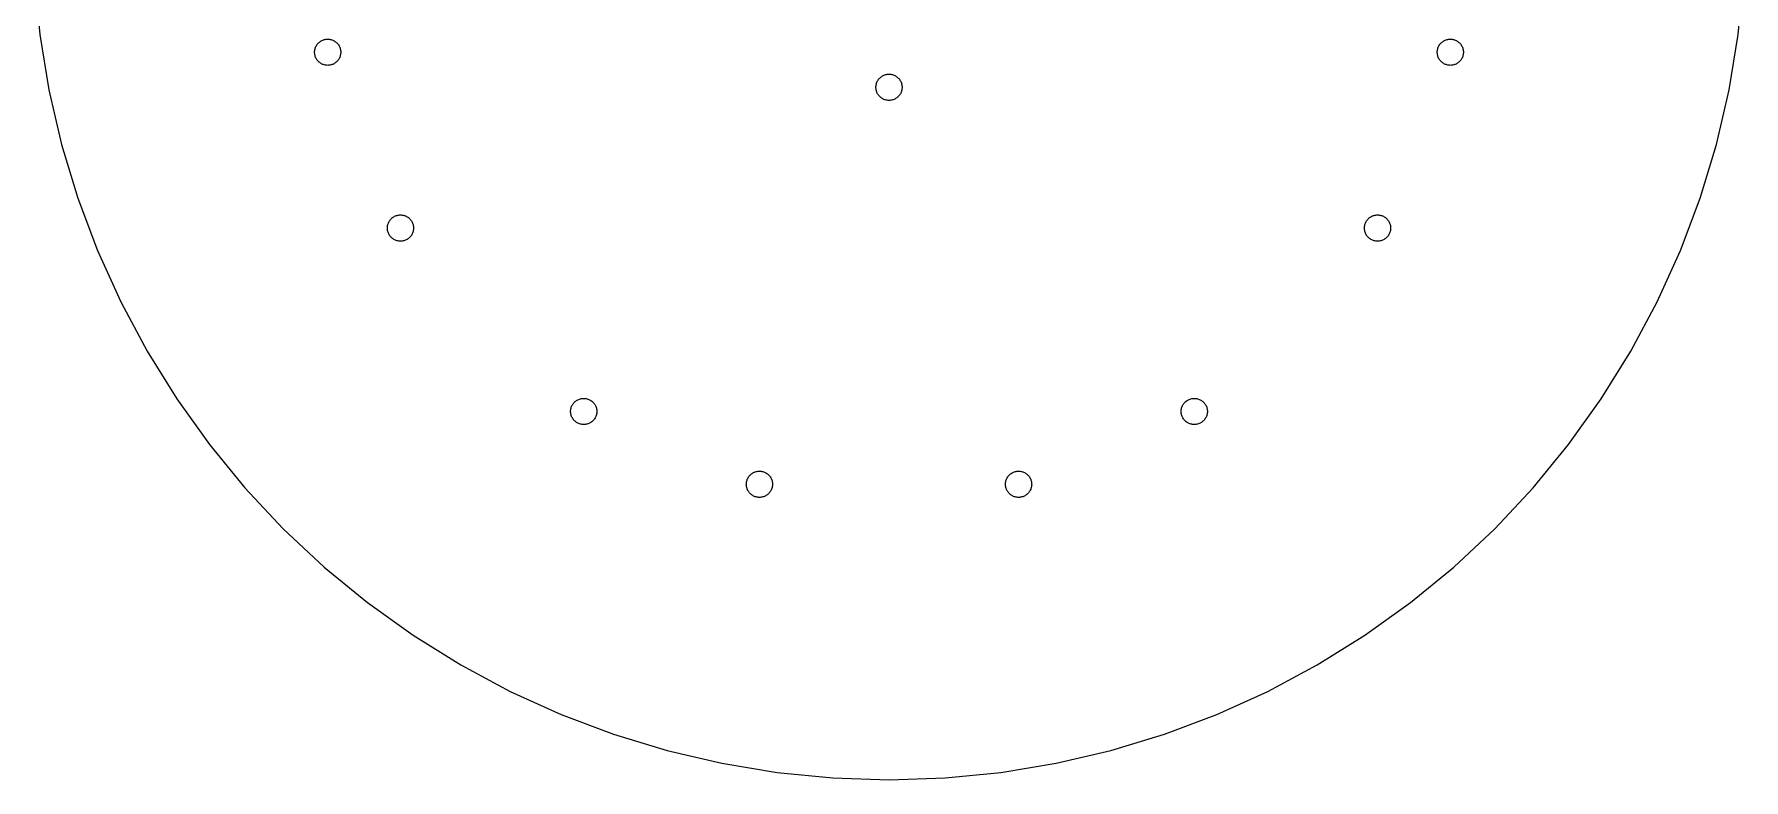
# Model space of a CAD drawing. Header units: metres. Extents: x -114 to 114, y -114 to 114.
# Drawn here: x -114.3 to 114.3, y -114.5 to -14.9 of the extents above; entities that cross this region are included whole.
import ezdxf

# ---------------------------------------------------------------- set-up
doc = ezdxf.new("R2010")
doc.units = ezdxf.units.M

msp = doc.modelspace()

# ---------------------------------------------------------------- linework, layer by layer
for p, q in [((-114.255, -7.48865), (-113.52, -14.9452)), ((113.52, -14.9452), (114.255, -7.48865)), ((-113.52, -14.9452), (-112.3, -22.3378)), ((-76.1803, -16.0055), (-76.0918, -15.9329)), ((-76.0918, -15.9329), (-75.9987, -15.8661)), ((-75.9987, -15.8661), (-75.9015, -15.8057)), ((-75.9015, -15.8057), (-75.8005, -15.7517)), ((-75.8005, -15.7517), (-75.6962, -15.7044)), ((-75.6962, -15.7044), (-75.589, -15.6641)), ((-75.589, -15.6641), (-75.4794, -15.6309)), ((-75.4794, -15.6309), (-75.3679, -15.6048)), ((-75.3679, -15.6048), (-75.2549, -15.5862)), ((-75.2549, -15.5862), (-75.1409, -15.575)), ((-75.1409, -15.575), (-75.0265, -15.5712)), ((-75.0265, -15.5712), (-74.912, -15.575)), ((-74.912, -15.575), (-74.7981, -15.5862)), ((-74.7981, -15.5862), (-74.6851, -15.6048)), ((-74.6851, -15.6048), (-74.5735, -15.6309)), ((-74.5735, -15.6309), (-74.464, -15.6641)), ((-74.464, -15.6641), (-74.3568, -15.7044)), ((-74.3568, -15.7044), (-74.2525, -15.7517)), ((-74.2525, -15.7517), (-74.1515, -15.8057)), ((-74.1515, -15.8057), (-74.0542, -15.8661)), ((-74.0542, -15.8661), (-73.9612, -15.9329)), ((-73.9612, -15.9329), (-73.8726, -16.0055)), ((73.8726, -16.0055), (73.9612, -15.9329)), ((73.9612, -15.9329), (74.0542, -15.8661)), ((74.0542, -15.8661), (74.1515, -15.8057)), ((74.1515, -15.8057), (74.2525, -15.7517)), ((74.2525, -15.7517), (74.3568, -15.7044)), ((74.3568, -15.7044), (74.464, -15.6641)), ((74.464, -15.6641), (74.5735, -15.6309)), ((74.5735, -15.6309), (74.6851, -15.6048)), ((74.6851, -15.6048), (74.7981, -15.5862)), ((74.7981, -15.5862), (74.912, -15.575)), ((74.912, -15.575), (75.0265, -15.5712)), ((75.0265, -15.5712), (75.1409, -15.575)), ((75.1409, -15.575), (75.2549, -15.5862)), ((75.2549, -15.5862), (75.3679, -15.6048)), ((75.3679, -15.6048), (75.4794, -15.6309)), ((75.4794, -15.6309), (75.589, -15.6641)), ((75.589, -15.6641), (75.6962, -15.7044)), ((75.6962, -15.7044), (75.8005, -15.7517)), ((75.8005, -15.7517), (75.9015, -15.8057)), ((75.9015, -15.8057), (75.9987, -15.8661)), ((75.9987, -15.8661), (76.0918, -15.9329)), ((76.0918, -15.9329), (76.1803, -16.0055)), ((112.3, -22.3378), (113.52, -14.9452)), ((-76.7765, -17.3212), (-76.7727, -17.2068)), ((-76.7727, -17.4357), (-76.7765, -17.3212)), ((-76.7727, -17.2068), (-76.7615, -17.0928)), ((-76.7615, -17.5496), (-76.7727, -17.4357)), ((-76.7615, -17.0928), (-76.7429, -16.9798)), ((-76.7429, -17.6626), (-76.7615, -17.5496)), ((-76.7429, -16.9798), (-76.7169, -16.8683)), ((-76.7169, -17.7742), (-76.7429, -17.6626)), ((-76.7169, -16.8683), (-76.6836, -16.7587)), ((-76.6836, -17.8837), (-76.7169, -17.7742)), ((-76.6836, -16.7587), (-76.6433, -16.6515)), ((-76.6433, -17.9909), (-76.6836, -17.8837)), ((-76.6433, -16.6515), (-76.596, -16.5472)), ((-76.596, -18.0952), (-76.6433, -17.9909)), ((-76.596, -16.5472), (-76.542, -16.4462)), ((-76.542, -18.1962), (-76.596, -18.0952)), ((-76.542, -16.4462), (-76.4816, -16.349)), ((-76.4816, -18.2935), (-76.542, -18.1962)), ((-76.4816, -16.349), (-76.4149, -16.2559)), ((-76.4149, -16.2559), (-76.3422, -16.1674)), ((-76.3422, -16.1674), (-76.2639, -16.0838)), ((-76.2639, -16.0838), (-76.1803, -16.0055)), ((-73.8726, -16.0055), (-73.789, -16.0838)), ((-73.789, -16.0838), (-73.7108, -16.1674)), ((-73.7108, -16.1674), (-73.6381, -16.2559)), ((-73.6381, -16.2559), (-73.5714, -16.349)), ((-73.5714, -16.349), (-73.5109, -16.4462)), ((-73.5109, -18.1962), (-73.5714, -18.2935)), ((-73.5109, -16.4462), (-73.457, -16.5472)), ((-73.457, -18.0952), (-73.5109, -18.1962)), ((-73.457, -16.5472), (-73.4097, -16.6515)), ((-73.4097, -17.9909), (-73.457, -18.0952)), ((-73.4097, -16.6515), (-73.3694, -16.7587)), ((-73.3694, -17.8837), (-73.4097, -17.9909)), ((-73.3694, -16.7587), (-73.3361, -16.8683)), ((-73.3361, -17.7742), (-73.3694, -17.8837)), ((-73.3361, -16.8683), (-73.3101, -16.9798)), ((-73.3101, -17.6626), (-73.3361, -17.7742)), ((-73.3101, -16.9798), (-73.2915, -17.0928)), ((-73.2915, -17.5496), (-73.3101, -17.6626)), ((-73.2915, -17.0928), (-73.2802, -17.2068)), ((-73.2802, -17.4357), (-73.2915, -17.5496)), ((-73.2802, -17.2068), (-73.2765, -17.3212)), ((-73.2765, -17.3212), (-73.2802, -17.4357)), ((73.2765, -17.3212), (73.2802, -17.2068)), ((73.2802, -17.4357), (73.2765, -17.3212)), ((73.2802, -17.2068), (73.2915, -17.0928)), ((73.2915, -17.5496), (73.2802, -17.4357)), ((73.2915, -17.0928), (73.3101, -16.9798)), ((73.3101, -17.6626), (73.2915, -17.5496)), ((73.3101, -16.9798), (73.3361, -16.8683)), ((73.3361, -17.7742), (73.3101, -17.6626)), ((73.3361, -16.8683), (73.3694, -16.7587)), ((73.3694, -17.8837), (73.3361, -17.7742)), ((73.3694, -16.7587), (73.4097, -16.6515)), ((73.4097, -17.9909), (73.3694, -17.8837)), ((73.4097, -16.6515), (73.457, -16.5472)), ((73.457, -18.0952), (73.4097, -17.9909)), ((73.457, -16.5472), (73.5109, -16.4462)), ((73.5109, -18.1962), (73.457, -18.0952)), ((73.5109, -16.4462), (73.5714, -16.349)), ((73.5714, -18.2935), (73.5109, -18.1962)), ((73.5714, -16.349), (73.6381, -16.2559)), ((73.6381, -16.2559), (73.7108, -16.1674)), ((73.7108, -16.1674), (73.789, -16.0838)), ((73.789, -16.0838), (73.8726, -16.0055)), ((76.1803, -16.0055), (76.2639, -16.0838)), ((76.2639, -16.0838), (76.3422, -16.1674)), ((76.3422, -16.1674), (76.4149, -16.2559)), ((76.4149, -16.2559), (76.4816, -16.349)), ((76.4816, -16.349), (76.542, -16.4462)), ((76.542, -18.1962), (76.4816, -18.2935)), ((76.542, -16.4462), (76.596, -16.5472)), ((76.596, -18.0952), (76.542, -18.1962)), ((76.596, -16.5472), (76.6433, -16.6515)), ((76.6433, -17.9909), (76.596, -18.0952)), ((76.6433, -16.6515), (76.6836, -16.7587)), ((76.6836, -17.8837), (76.6433, -17.9909)), ((76.6836, -16.7587), (76.7169, -16.8683)), ((76.7169, -17.7742), (76.6836, -17.8837)), ((76.7169, -16.8683), (76.7429, -16.9798)), ((76.7429, -17.6626), (76.7169, -17.7742)), ((76.7429, -16.9798), (76.7615, -17.0928)), ((76.7615, -17.5496), (76.7429, -17.6626)), ((76.7615, -17.0928), (76.7727, -17.2068)), ((76.7727, -17.4357), (76.7615, -17.5496)), ((76.7727, -17.2068), (76.7765, -17.3212)), ((76.7765, -17.3212), (76.7727, -17.4357)), ((-76.4149, -18.3866), (-76.4816, -18.2935)), ((-76.3422, -18.4751), (-76.4149, -18.3866)), ((-76.2639, -18.5587), (-76.3422, -18.4751)), ((-76.1803, -18.6369), (-76.2639, -18.5587)), ((-76.0918, -18.7096), (-76.1803, -18.6369)), ((-75.9987, -18.7763), (-76.0918, -18.7096)), ((-75.9015, -18.8368), (-75.9987, -18.7763)), ((-75.8005, -18.8907), (-75.9015, -18.8368)), ((-75.6962, -18.938), (-75.8005, -18.8907)), ((-75.589, -18.9783), (-75.6962, -18.938)), ((-75.4794, -19.0116), (-75.589, -18.9783)), ((-75.3679, -19.0376), (-75.4794, -19.0116)), ((-75.2549, -19.0563), (-75.3679, -19.0376)), ((-75.1409, -19.0675), (-75.2549, -19.0563)), ((-75.0265, -19.0712), (-75.1409, -19.0675)), ((-74.912, -19.0675), (-75.0265, -19.0712)), ((-74.7981, -19.0563), (-74.912, -19.0675)), ((-74.6851, -19.0376), (-74.7981, -19.0563)), ((-74.5735, -19.0116), (-74.6851, -19.0376)), ((-74.464, -18.9783), (-74.5735, -19.0116)), ((-74.3568, -18.938), (-74.464, -18.9783)), ((-74.2525, -18.8907), (-74.3568, -18.938)), ((-74.1515, -18.8368), (-74.2525, -18.8907)), ((-74.0542, -18.7763), (-74.1515, -18.8368)), ((-73.9612, -18.7096), (-74.0542, -18.7763)), ((-73.8726, -18.6369), (-73.9612, -18.7096)), ((-73.789, -18.5587), (-73.8726, -18.6369)), ((-73.7108, -18.4751), (-73.789, -18.5587)), ((-73.6381, -18.3866), (-73.7108, -18.4751)), ((-73.5714, -18.2935), (-73.6381, -18.3866)), ((-1.06532, -20.6116), (-0.972244, -20.5449)), ((-0.972244, -20.5449), (-0.875, -20.4845)), ((-0.875, -20.4845), (-0.774002, -20.4305)), ((-0.774002, -20.4305), (-0.669693, -20.3832)), ((-0.669693, -20.3832), (-0.562515, -20.3429)), ((-0.562515, -20.3429), (-0.452927, -20.3096)), ((-0.452927, -20.3096), (-0.3414, -20.2836)), ((-0.3414, -20.2836), (-0.228409, -20.265)), ((-0.228409, -20.265), (-0.114441, -20.2537)), ((-0.114441, -20.2537), (0, -20.25)), ((0, -20.25), (0.114441, -20.2537)), ((0.114441, -20.2537), (0.228409, -20.265)), ((0.228409, -20.265), (0.3414, -20.2836)), ((0.3414, -20.2836), (0.452927, -20.3096)), ((0.452927, -20.3096), (0.562515, -20.3429)), ((0.562515, -20.3429), (0.669693, -20.3832)), ((0.669693, -20.3832), (0.774002, -20.4305)), ((0.774002, -20.4305), (0.875, -20.4845)), ((0.875, -20.4845), (0.972244, -20.5449)), ((0.972244, -20.5449), (1.06532, -20.6116)), ((73.6381, -18.3866), (73.5714, -18.2935)), ((73.7108, -18.4751), (73.6381, -18.3866)), ((73.789, -18.5587), (73.7108, -18.4751)), ((73.8726, -18.6369), (73.789, -18.5587)), ((73.9612, -18.7096), (73.8726, -18.6369)), ((74.0542, -18.7763), (73.9612, -18.7096)), ((74.1515, -18.8368), (74.0542, -18.7763)), ((74.2525, -18.8907), (74.1515, -18.8368)), ((74.3568, -18.938), (74.2525, -18.8907)), ((74.464, -18.9783), (74.3568, -18.938)), ((74.5735, -19.0116), (74.464, -18.9783)), ((74.6851, -19.0376), (74.5735, -19.0116)), ((74.7981, -19.0563), (74.6851, -19.0376)), ((74.912, -19.0675), (74.7981, -19.0563)), ((75.0265, -19.0712), (74.912, -19.0675)), ((75.1409, -19.0675), (75.0265, -19.0712)), ((75.2549, -19.0563), (75.1409, -19.0675)), ((75.3679, -19.0376), (75.2549, -19.0563)), ((75.4794, -19.0116), (75.3679, -19.0376)), ((75.589, -18.9783), (75.4794, -19.0116)), ((75.6962, -18.938), (75.589, -18.9783)), ((75.8005, -18.8907), (75.6962, -18.938)), ((75.9015, -18.8368), (75.8005, -18.8907)), ((75.9987, -18.7763), (75.9015, -18.8368)), ((76.0918, -18.7096), (75.9987, -18.7763)), ((76.1803, -18.6369), (76.0918, -18.7096)), ((76.2639, -18.5587), (76.1803, -18.6369)), ((76.3422, -18.4751), (76.2639, -18.5587)), ((76.4149, -18.3866), (76.3422, -18.4751)), ((76.4816, -18.2935), (76.4149, -18.3866)), ((-112.3, -22.3378), (-110.598, -29.6348)), ((-1.75, -22), (-1.74625, -21.8855)), ((-1.74625, -22.1144), (-1.75, -22)), ((-1.74625, -21.8855), (-1.73502, -21.7716)), ((-1.73502, -22.2284), (-1.74625, -22.1144)), ((-1.73502, -21.7716), (-1.71637, -21.6586)), ((-1.71637, -22.3414), (-1.73502, -22.2284)), ((-1.71637, -21.6586), (-1.69037, -21.5471)), ((-1.69037, -22.4529), (-1.71637, -22.3414)), ((-1.69037, -21.5471), (-1.65712, -21.4375)), ((-1.65712, -22.5625), (-1.69037, -22.4529)), ((-1.65712, -21.4375), (-1.61678, -21.3303)), ((-1.61678, -22.6697), (-1.65712, -22.5625)), ((-1.61678, -21.3303), (-1.56952, -21.226)), ((-1.56952, -22.774), (-1.61678, -22.6697)), ((-1.56952, -21.226), (-1.51553, -21.125)), ((-1.51553, -22.875), (-1.56952, -22.774)), ((-1.51553, -21.125), (-1.45506, -21.0277)), ((-1.45506, -21.0277), (-1.38837, -20.9347)), ((-1.38837, -20.9347), (-1.31572, -20.8461)), ((-1.31572, -20.8461), (-1.23743, -20.7626)), ((-1.23743, -20.7626), (-1.15385, -20.6843)), ((-1.15385, -20.6843), (-1.06532, -20.6116)), ((1.06532, -20.6116), (1.15385, -20.6843)), ((1.15385, -20.6843), (1.23743, -20.7626)), ((1.23743, -20.7626), (1.31572, -20.8461)), ((1.31572, -20.8461), (1.38837, -20.9347)), ((1.38837, -20.9347), (1.45506, -21.0277)), ((1.45506, -21.0277), (1.51553, -21.125)), ((1.51553, -21.125), (1.56952, -21.226)), ((1.56952, -22.774), (1.51553, -22.875)), ((1.56952, -21.226), (1.61678, -21.3303)), ((1.61678, -22.6697), (1.56952, -22.774)), ((1.61678, -21.3303), (1.65712, -21.4375)), ((1.65712, -22.5625), (1.61678, -22.6697)), ((1.65712, -21.4375), (1.69037, -21.5471)), ((1.69037, -22.4529), (1.65712, -22.5625)), ((1.69037, -21.5471), (1.71637, -21.6586)), ((1.71637, -22.3414), (1.69037, -22.4529)), ((1.71637, -21.6586), (1.73502, -21.7716)), ((1.73502, -22.2284), (1.71637, -22.3414)), ((1.73502, -21.7716), (1.74625, -21.8855)), ((1.74625, -22.1144), (1.73502, -22.2284)), ((1.74625, -21.8855), (1.75, -22)), ((1.75, -22), (1.74625, -22.1144)), ((110.598, -29.6348), (112.3, -22.3378)), ((-1.45506, -22.9722), (-1.51553, -22.875)), ((-1.38837, -23.0653), (-1.45506, -22.9722)), ((-1.31572, -23.1539), (-1.38837, -23.0653)), ((-1.23743, -23.2374), (-1.31572, -23.1539)), ((-1.15385, -23.3157), (-1.23743, -23.2374)), ((-1.06532, -23.3884), (-1.15385, -23.3157)), ((-0.972244, -23.4551), (-1.06532, -23.3884)), ((-0.875, -23.5155), (-0.972244, -23.4551)), ((-0.774002, -23.5695), (-0.875, -23.5155)), ((-0.669693, -23.6168), (-0.774002, -23.5695)), ((-0.562515, -23.6571), (-0.669693, -23.6168)), ((-0.452927, -23.6904), (-0.562515, -23.6571)), ((-0.3414, -23.7164), (-0.452927, -23.6904)), ((-0.228409, -23.735), (-0.3414, -23.7164)), ((-0.114441, -23.7462), (-0.228409, -23.735)), ((0, -23.75), (-0.114441, -23.7462)), ((0.114441, -23.7462), (0, -23.75)), ((0.228409, -23.735), (0.114441, -23.7462)), ((0.3414, -23.7164), (0.228409, -23.735)), ((0.452927, -23.6904), (0.3414, -23.7164)), ((0.562515, -23.6571), (0.452927, -23.6904)), ((0.669693, -23.6168), (0.562515, -23.6571)), ((0.774002, -23.5695), (0.669693, -23.6168)), ((0.875, -23.5155), (0.774002, -23.5695)), ((0.972244, -23.4551), (0.875, -23.5155)), ((1.06532, -23.3884), (0.972244, -23.4551)), ((1.15385, -23.3157), (1.06532, -23.3884)), ((1.23743, -23.2374), (1.15385, -23.3157)), ((1.31572, -23.1539), (1.23743, -23.2374)), ((1.38837, -23.0653), (1.31572, -23.1539)), ((1.45506, -22.9722), (1.38837, -23.0653)), ((1.51553, -22.875), (1.45506, -22.9722)), ((-110.598, -29.6348), (-108.423, -36.8048)), ((108.423, -36.8048), (110.598, -29.6348)), ((-108.423, -36.8048), (-105.784, -43.8172)), ((105.784, -43.8172), (108.423, -36.8048)), ((-67.0497, -40.8038), (-67.0459, -40.6893)), ((-67.0459, -40.9182), (-67.0497, -40.8038)), ((-67.0459, -40.6893), (-67.0347, -40.5753)), ((-67.0347, -41.0322), (-67.0459, -40.9182)), ((-67.0347, -40.5753), (-67.0161, -40.4624)), ((-67.0161, -41.1452), (-67.0347, -41.0322)), ((-67.0161, -40.4624), (-66.9901, -40.3508)), ((-66.9901, -40.3508), (-66.9568, -40.2413)), ((-66.9568, -40.2413), (-66.9165, -40.1341)), ((-66.9165, -40.1341), (-66.8692, -40.0298)), ((-66.8692, -40.0298), (-66.8152, -39.9288)), ((-66.8152, -39.9288), (-66.7548, -39.8315)), ((-66.7548, -39.8315), (-66.6881, -39.7384)), ((-66.6881, -39.7384), (-66.6154, -39.6499)), ((-66.6154, -39.6499), (-66.5371, -39.5663)), ((-66.5371, -39.5663), (-66.4536, -39.4881)), ((-66.4536, -39.4881), (-66.365, -39.4154)), ((-66.365, -39.4154), (-66.2719, -39.3487)), ((-66.2719, -39.3487), (-66.1747, -39.2882)), ((-66.1747, -39.2882), (-66.0737, -39.2343)), ((-66.0737, -39.2343), (-65.9694, -39.187)), ((-65.9694, -39.187), (-65.8622, -39.1467)), ((-65.8622, -39.1467), (-65.7526, -39.1134)), ((-65.7526, -39.1134), (-65.6411, -39.0874)), ((-65.6411, -39.0874), (-65.5281, -39.0687)), ((-65.5281, -39.0687), (-65.4142, -39.0575)), ((-65.4142, -39.0575), (-65.2997, -39.0538)), ((-65.2997, -39.0538), (-65.1852, -39.0575)), ((-65.1852, -39.0575), (-65.0713, -39.0687)), ((-65.0713, -39.0687), (-64.9583, -39.0874)), ((-64.9583, -39.0874), (-64.8468, -39.1134)), ((-64.8468, -39.1134), (-64.7372, -39.1467)), ((-64.7372, -39.1467), (-64.63, -39.187)), ((-64.63, -39.187), (-64.5257, -39.2343)), ((-64.5257, -39.2343), (-64.4247, -39.2882)), ((-64.4247, -39.2882), (-64.3275, -39.3487)), ((-64.3275, -39.3487), (-64.2344, -39.4154)), ((-64.2344, -39.4154), (-64.1458, -39.4881)), ((-64.1458, -39.4881), (-64.0623, -39.5663)), ((-64.0623, -39.5663), (-63.984, -39.6499)), ((-63.984, -39.6499), (-63.9113, -39.7384)), ((-63.9113, -39.7384), (-63.8446, -39.8315)), ((-63.8446, -39.8315), (-63.7841, -39.9288)), ((-63.7841, -39.9288), (-63.7302, -40.0298)), ((-63.7302, -40.0298), (-63.6829, -40.1341)), ((-63.6829, -40.1341), (-63.6426, -40.2413)), ((-63.6426, -40.2413), (-63.6093, -40.3508)), ((-63.6093, -40.3508), (-63.5833, -40.4624)), ((-63.5833, -40.4624), (-63.5647, -40.5753)), ((-63.5647, -41.0322), (-63.5833, -41.1452)), ((-63.5647, -40.5753), (-63.5534, -40.6893)), ((-63.5534, -40.9182), (-63.5647, -41.0322)), ((-63.5534, -40.6893), (-63.5497, -40.8038)), ((-63.5497, -40.8038), (-63.5534, -40.9182)), ((63.5497, -40.8038), (63.5534, -40.6893)), ((63.5534, -40.9182), (63.5497, -40.8038)), ((63.5534, -40.6893), (63.5647, -40.5753)), ((63.5647, -41.0322), (63.5534, -40.9182)), ((63.5647, -40.5753), (63.5833, -40.4624)), ((63.5833, -41.1452), (63.5647, -41.0322)), ((63.5833, -40.4624), (63.6093, -40.3508)), ((63.6093, -40.3508), (63.6426, -40.2413)), ((63.6426, -40.2413), (63.6829, -40.1341)), ((63.6829, -40.1341), (63.7302, -40.0298)), ((63.7302, -40.0298), (63.7841, -39.9288)), ((63.7841, -39.9288), (63.8446, -39.8315)), ((63.8446, -39.8315), (63.9113, -39.7384)), ((63.9113, -39.7384), (63.984, -39.6499)), ((63.984, -39.6499), (64.0623, -39.5663)), ((64.0623, -39.5663), (64.1458, -39.4881)), ((64.1458, -39.4881), (64.2344, -39.4154)), ((64.2344, -39.4154), (64.3275, -39.3487)), ((64.3275, -39.3487), (64.4247, -39.2882)), ((64.4247, -39.2882), (64.5257, -39.2343)), ((64.5257, -39.2343), (64.63, -39.187)), ((64.63, -39.187), (64.7372, -39.1467)), ((64.7372, -39.1467), (64.8468, -39.1134)), ((64.8468, -39.1134), (64.9583, -39.0874)), ((64.9583, -39.0874), (65.0713, -39.0687)), ((65.0713, -39.0687), (65.1852, -39.0575)), ((65.1852, -39.0575), (65.2997, -39.0538)), ((65.2997, -39.0538), (65.4142, -39.0575)), ((65.4142, -39.0575), (65.5281, -39.0687)), ((65.5281, -39.0687), (65.6411, -39.0874)), ((65.6411, -39.0874), (65.7526, -39.1134)), ((65.7526, -39.1134), (65.8622, -39.1467)), ((65.8622, -39.1467), (65.9694, -39.187)), ((65.9694, -39.187), (66.0737, -39.2343)), ((66.0737, -39.2343), (66.1747, -39.2882)), ((66.1747, -39.2882), (66.2719, -39.3487)), ((66.2719, -39.3487), (66.365, -39.4154)), ((66.365, -39.4154), (66.4536, -39.4881)), ((66.4536, -39.4881), (66.5371, -39.5663)), ((66.5371, -39.5663), (66.6154, -39.6499)), ((66.6154, -39.6499), (66.6881, -39.7384)), ((66.6881, -39.7384), (66.7548, -39.8315)), ((66.7548, -39.8315), (66.8152, -39.9288)), ((66.8152, -39.9288), (66.8692, -40.0298)), ((66.8692, -40.0298), (66.9165, -40.1341)), ((66.9165, -40.1341), (66.9568, -40.2413)), ((66.9568, -40.2413), (66.9901, -40.3508)), ((66.9901, -40.3508), (67.0161, -40.4624)), ((67.0161, -40.4624), (67.0347, -40.5753)), ((67.0347, -41.0322), (67.0161, -41.1452)), ((67.0347, -40.5753), (67.0459, -40.6893)), ((67.0459, -40.9182), (67.0347, -41.0322)), ((67.0459, -40.6893), (67.0497, -40.8038)), ((67.0497, -40.8038), (67.0459, -40.9182)), ((-66.9901, -41.2567), (-67.0161, -41.1452)), ((-66.9568, -41.3663), (-66.9901, -41.2567)), ((-66.9165, -41.4735), (-66.9568, -41.3663)), ((-66.8692, -41.5778), (-66.9165, -41.4735)), ((-66.8152, -41.6788), (-66.8692, -41.5778)), ((-66.7548, -41.776), (-66.8152, -41.6788)), ((-66.6881, -41.8691), (-66.7548, -41.776)), ((-66.6154, -41.9576), (-66.6881, -41.8691)), ((-66.5371, -42.0412), (-66.6154, -41.9576)), ((-66.4536, -42.1195), (-66.5371, -42.0412)), ((-66.365, -42.1921), (-66.4536, -42.1195)), ((-66.2719, -42.2589), (-66.365, -42.1921)), ((-66.1747, -42.3193), (-66.2719, -42.2589)), ((-66.0737, -42.3733), (-66.1747, -42.3193)), ((-65.9694, -42.4206), (-66.0737, -42.3733)), ((-65.8622, -42.4609), (-65.9694, -42.4206)), ((-65.7526, -42.4941), (-65.8622, -42.4609)), ((-65.6411, -42.5202), (-65.7526, -42.4941)), ((-65.5281, -42.5388), (-65.6411, -42.5202)), ((-65.4142, -42.55), (-65.5281, -42.5388)), ((-65.2997, -42.5538), (-65.4142, -42.55)), ((-65.1852, -42.55), (-65.2997, -42.5538)), ((-65.0713, -42.5388), (-65.1852, -42.55)), ((-64.9583, -42.5202), (-65.0713, -42.5388)), ((-64.8468, -42.4941), (-64.9583, -42.5202)), ((-64.7372, -42.4609), (-64.8468, -42.4941)), ((-64.63, -42.4206), (-64.7372, -42.4609)), ((-64.5257, -42.3733), (-64.63, -42.4206)), ((-64.4247, -42.3193), (-64.5257, -42.3733)), ((-64.3275, -42.2589), (-64.4247, -42.3193)), ((-64.2344, -42.1921), (-64.3275, -42.2589)), ((-64.1458, -42.1195), (-64.2344, -42.1921)), ((-64.0623, -42.0412), (-64.1458, -42.1195)), ((-63.984, -41.9576), (-64.0623, -42.0412)), ((-63.9113, -41.8691), (-63.984, -41.9576)), ((-63.8446, -41.776), (-63.9113, -41.8691)), ((-63.7841, -41.6788), (-63.8446, -41.776)), ((-63.7302, -41.5778), (-63.7841, -41.6788)), ((-63.6829, -41.4735), (-63.7302, -41.5778)), ((-63.6426, -41.3663), (-63.6829, -41.4735)), ((-63.6093, -41.2567), (-63.6426, -41.3663)), ((-63.5833, -41.1452), (-63.6093, -41.2567)), ((63.6093, -41.2567), (63.5833, -41.1452)), ((63.6426, -41.3663), (63.6093, -41.2567)), ((63.6829, -41.4735), (63.6426, -41.3663)), ((63.7302, -41.5778), (63.6829, -41.4735)), ((63.7841, -41.6788), (63.7302, -41.5778)), ((63.8446, -41.776), (63.7841, -41.6788)), ((63.9113, -41.8691), (63.8446, -41.776)), ((63.984, -41.9576), (63.9113, -41.8691)), ((64.0623, -42.0412), (63.984, -41.9576)), ((64.1458, -42.1195), (64.0623, -42.0412)), ((64.2344, -42.1921), (64.1458, -42.1195)), ((64.3275, -42.2589), (64.2344, -42.1921)), ((64.4247, -42.3193), (64.3275, -42.2589)), ((64.5257, -42.3733), (64.4247, -42.3193)), ((64.63, -42.4206), (64.5257, -42.3733)), ((64.7372, -42.4609), (64.63, -42.4206)), ((64.8468, -42.4941), (64.7372, -42.4609)), ((64.9583, -42.5202), (64.8468, -42.4941)), ((65.0713, -42.5388), (64.9583, -42.5202)), ((65.1852, -42.55), (65.0713, -42.5388)), ((65.2997, -42.5538), (65.1852, -42.55)), ((65.4142, -42.55), (65.2997, -42.5538)), ((65.5281, -42.5388), (65.4142, -42.55)), ((65.6411, -42.5202), (65.5281, -42.5388)), ((65.7526, -42.4941), (65.6411, -42.5202)), ((65.8622, -42.4609), (65.7526, -42.4941)), ((65.9694, -42.4206), (65.8622, -42.4609)), ((66.0737, -42.3733), (65.9694, -42.4206)), ((66.1747, -42.3193), (66.0737, -42.3733)), ((66.2719, -42.2589), (66.1747, -42.3193)), ((66.365, -42.1921), (66.2719, -42.2589)), ((66.4536, -42.1195), (66.365, -42.1921)), ((66.5371, -42.0412), (66.4536, -42.1195)), ((66.6154, -41.9576), (66.5371, -42.0412)), ((66.6881, -41.8691), (66.6154, -41.9576)), ((66.7548, -41.776), (66.6881, -41.8691)), ((66.8152, -41.6788), (66.7548, -41.776)), ((66.8692, -41.5778), (66.8152, -41.6788)), ((66.9165, -41.4735), (66.8692, -41.5778)), ((66.9568, -41.3663), (66.9165, -41.4735)), ((66.9901, -41.2567), (66.9568, -41.3663)), ((67.0161, -41.1452), (66.9901, -41.2567)), ((-105.784, -43.8172), (-102.692, -50.642)), ((102.692, -50.642), (105.784, -43.8172)), ((-102.692, -50.642), (-99.1599, -57.25)), ((99.1599, -57.25), (102.692, -50.642)), ((-99.1599, -57.25), (-95.2033, -63.6128)), ((95.2033, -63.6128), (99.1599, -57.25)), ((-95.2033, -63.6128), (-90.8389, -69.7032)), ((-41.9576, -63.984), (-41.8691, -63.9113)), ((-41.8691, -63.9113), (-41.776, -63.8446)), ((-41.776, -63.8446), (-41.6788, -63.7841)), ((-41.6788, -63.7841), (-41.5778, -63.7302)), ((-41.5778, -63.7302), (-41.4735, -63.6829)), ((-41.4735, -63.6829), (-41.3663, -63.6426)), ((-41.3663, -63.6426), (-41.2567, -63.6093)), ((-41.2567, -63.6093), (-41.1452, -63.5833)), ((-41.1452, -63.5833), (-41.0322, -63.5647)), ((-41.0322, -63.5647), (-40.9182, -63.5534)), ((-40.9182, -63.5534), (-40.8038, -63.5497)), ((-40.8038, -63.5497), (-40.6893, -63.5534)), ((-40.6893, -63.5534), (-40.5753, -63.5647)), ((-40.5753, -63.5647), (-40.4624, -63.5833)), ((-40.4624, -63.5833), (-40.3508, -63.6093)), ((-40.3508, -63.6093), (-40.2413, -63.6426)), ((-40.2413, -63.6426), (-40.1341, -63.6829)), ((-40.1341, -63.6829), (-40.0298, -63.7302)), ((-40.0298, -63.7302), (-39.9288, -63.7841)), ((-39.9288, -63.7841), (-39.8315, -63.8446)), ((-39.8315, -63.8446), (-39.7384, -63.9113)), ((-39.7384, -63.9113), (-39.6499, -63.984)), ((39.6499, -63.984), (39.7384, -63.9113)), ((39.7384, -63.9113), (39.8315, -63.8446)), ((39.8315, -63.8446), (39.9288, -63.7841)), ((39.9288, -63.7841), (40.0298, -63.7302)), ((40.0298, -63.7302), (40.1341, -63.6829)), ((40.1341, -63.6829), (40.2413, -63.6426)), ((40.2413, -63.6426), (40.3508, -63.6093)), ((40.3508, -63.6093), (40.4624, -63.5833)), ((40.4624, -63.5833), (40.5753, -63.5647)), ((40.5753, -63.5647), (40.6893, -63.5534)), ((40.6893, -63.5534), (40.8038, -63.5497)), ((40.8038, -63.5497), (40.9182, -63.5534)), ((40.9182, -63.5534), (41.0322, -63.5647)), ((41.0322, -63.5647), (41.1452, -63.5833)), ((41.1452, -63.5833), (41.2567, -63.6093)), ((41.2567, -63.6093), (41.3663, -63.6426)), ((41.3663, -63.6426), (41.4735, -63.6829)), ((41.4735, -63.6829), (41.5778, -63.7302)), ((41.5778, -63.7302), (41.6788, -63.7841)), ((41.6788, -63.7841), (41.776, -63.8446)), ((41.776, -63.8446), (41.8691, -63.9113)), ((41.8691, -63.9113), (41.9576, -63.984)), ((90.8389, -69.7032), (95.2033, -63.6128)), ((-42.5538, -65.2997), (-42.55, -65.1852)), ((-42.55, -65.4142), (-42.5538, -65.2997)), ((-42.55, -65.1852), (-42.5388, -65.0713)), ((-42.5388, -65.5281), (-42.55, -65.4142)), ((-42.5388, -65.0713), (-42.5202, -64.9583)), ((-42.5202, -65.6411), (-42.5388, -65.5281)), ((-42.5202, -64.9583), (-42.4941, -64.8468)), ((-42.4941, -65.7526), (-42.5202, -65.6411)), ((-42.4941, -64.8468), (-42.4609, -64.7372)), ((-42.4609, -65.8622), (-42.4941, -65.7526)), ((-42.4609, -64.7372), (-42.4206, -64.63)), ((-42.4206, -65.9694), (-42.4609, -65.8622)), ((-42.4206, -64.63), (-42.3733, -64.5257)), ((-42.3733, -66.0737), (-42.4206, -65.9694)), ((-42.3733, -64.5257), (-42.3193, -64.4247)), ((-42.3193, -66.1747), (-42.3733, -66.0737)), ((-42.3193, -64.4247), (-42.2589, -64.3275)), ((-42.2589, -66.2719), (-42.3193, -66.1747)), ((-42.2589, -64.3275), (-42.1921, -64.2344)), ((-42.1921, -64.2344), (-42.1195, -64.1458)), ((-42.1195, -64.1458), (-42.0412, -64.0623)), ((-42.0412, -64.0623), (-41.9576, -63.984)), ((-39.6499, -63.984), (-39.5663, -64.0623)), ((-39.5663, -64.0623), (-39.4881, -64.1458)), ((-39.4881, -64.1458), (-39.4154, -64.2344)), ((-39.4154, -64.2344), (-39.3487, -64.3275)), ((-39.3487, -64.3275), (-39.2882, -64.4247)), ((-39.2882, -66.1747), (-39.3487, -66.2719)), ((-39.2882, -64.4247), (-39.2343, -64.5257)), ((-39.2343, -66.0737), (-39.2882, -66.1747)), ((-39.2343, -64.5257), (-39.187, -64.63)), ((-39.187, -65.9694), (-39.2343, -66.0737)), ((-39.187, -64.63), (-39.1467, -64.7372)), ((-39.1467, -65.8622), (-39.187, -65.9694)), ((-39.1467, -64.7372), (-39.1134, -64.8468)), ((-39.1134, -65.7526), (-39.1467, -65.8622)), ((-39.1134, -64.8468), (-39.0874, -64.9583)), ((-39.0874, -65.6411), (-39.1134, -65.7526)), ((-39.0874, -64.9583), (-39.0687, -65.0713)), ((-39.0687, -65.5281), (-39.0874, -65.6411)), ((-39.0687, -65.0713), (-39.0575, -65.1852)), ((-39.0575, -65.4142), (-39.0687, -65.5281)), ((-39.0575, -65.1852), (-39.0538, -65.2997)), ((-39.0538, -65.2997), (-39.0575, -65.4142)), ((39.0538, -65.2997), (39.0575, -65.1852)), ((39.0575, -65.4142), (39.0538, -65.2997)), ((39.0575, -65.1852), (39.0687, -65.0713)), ((39.0687, -65.5281), (39.0575, -65.4142)), ((39.0687, -65.0713), (39.0874, -64.9583)), ((39.0874, -65.6411), (39.0687, -65.5281)), ((39.0874, -64.9583), (39.1134, -64.8468)), ((39.1134, -65.7526), (39.0874, -65.6411)), ((39.1134, -64.8468), (39.1467, -64.7372)), ((39.1467, -65.8622), (39.1134, -65.7526)), ((39.1467, -64.7372), (39.187, -64.63)), ((39.187, -65.9694), (39.1467, -65.8622)), ((39.187, -64.63), (39.2343, -64.5257)), ((39.2343, -66.0737), (39.187, -65.9694)), ((39.2343, -64.5257), (39.2882, -64.4247)), ((39.2882, -66.1747), (39.2343, -66.0737)), ((39.2882, -64.4247), (39.3487, -64.3275)), ((39.3487, -66.2719), (39.2882, -66.1747)), ((39.3487, -64.3275), (39.4154, -64.2344)), ((39.4154, -64.2344), (39.4881, -64.1458)), ((39.4881, -64.1458), (39.5663, -64.0623)), ((39.5663, -64.0623), (39.6499, -63.984)), ((41.9576, -63.984), (42.0412, -64.0623)), ((42.0412, -64.0623), (42.1195, -64.1458)), ((42.1195, -64.1458), (42.1921, -64.2344)), ((42.1921, -64.2344), (42.2589, -64.3275)), ((42.2589, -64.3275), (42.3193, -64.4247)), ((42.3193, -66.1747), (42.2589, -66.2719)), ((42.3193, -64.4247), (42.3733, -64.5257)), ((42.3733, -66.0737), (42.3193, -66.1747)), ((42.3733, -64.5257), (42.4206, -64.63)), ((42.4206, -65.9694), (42.3733, -66.0737)), ((42.4206, -64.63), (42.4609, -64.7372)), ((42.4609, -65.8622), (42.4206, -65.9694)), ((42.4609, -64.7372), (42.4941, -64.8468)), ((42.4941, -65.7526), (42.4609, -65.8622)), ((42.4941, -64.8468), (42.5202, -64.9583)), ((42.5202, -65.6411), (42.4941, -65.7526)), ((42.5202, -64.9583), (42.5388, -65.0713)), ((42.5388, -65.5281), (42.5202, -65.6411)), ((42.5388, -65.0713), (42.55, -65.1852)), ((42.55, -65.4142), (42.5388, -65.5281)), ((42.55, -65.1852), (42.5538, -65.2997)), ((42.5538, -65.2997), (42.55, -65.4142)), ((-42.1921, -66.365), (-42.2589, -66.2719)), ((-42.1195, -66.4536), (-42.1921, -66.365)), ((-42.0412, -66.5371), (-42.1195, -66.4536)), ((-41.9576, -66.6154), (-42.0412, -66.5371)), ((-41.8691, -66.6881), (-41.9576, -66.6154)), ((-41.776, -66.7548), (-41.8691, -66.6881)), ((-41.6788, -66.8152), (-41.776, -66.7548)), ((-41.5778, -66.8692), (-41.6788, -66.8152)), ((-41.4735, -66.9165), (-41.5778, -66.8692)), ((-41.3663, -66.9568), (-41.4735, -66.9165)), ((-41.2567, -66.9901), (-41.3663, -66.9568)), ((-41.1452, -67.0161), (-41.2567, -66.9901)), ((-41.0322, -67.0347), (-41.1452, -67.0161)), ((-40.9182, -67.0459), (-41.0322, -67.0347)), ((-40.8038, -67.0497), (-40.9182, -67.0459)), ((-40.6893, -67.0459), (-40.8038, -67.0497)), ((-40.5753, -67.0347), (-40.6893, -67.0459)), ((-40.4624, -67.0161), (-40.5753, -67.0347)), ((-40.3508, -66.9901), (-40.4624, -67.0161)), ((-40.2413, -66.9568), (-40.3508, -66.9901)), ((-40.1341, -66.9165), (-40.2413, -66.9568)), ((-40.0298, -66.8692), (-40.1341, -66.9165)), ((-39.9288, -66.8152), (-40.0298, -66.8692)), ((-39.8315, -66.7548), (-39.9288, -66.8152)), ((-39.7384, -66.6881), (-39.8315, -66.7548)), ((-39.6499, -66.6154), (-39.7384, -66.6881)), ((-39.5663, -66.5371), (-39.6499, -66.6154)), ((-39.4881, -66.4536), (-39.5663, -66.5371)), ((-39.4154, -66.365), (-39.4881, -66.4536)), ((-39.3487, -66.2719), (-39.4154, -66.365)), ((39.4154, -66.365), (39.3487, -66.2719)), ((39.4881, -66.4536), (39.4154, -66.365)), ((39.5663, -66.5371), (39.4881, -66.4536)), ((39.6499, -66.6154), (39.5663, -66.5371)), ((39.7384, -66.6881), (39.6499, -66.6154)), ((39.8315, -66.7548), (39.7384, -66.6881)), ((39.9288, -66.8152), (39.8315, -66.7548)), ((40.0298, -66.8692), (39.9288, -66.8152)), ((40.1341, -66.9165), (40.0298, -66.8692)), ((40.2413, -66.9568), (40.1341, -66.9165)), ((40.3508, -66.9901), (40.2413, -66.9568)), ((40.4624, -67.0161), (40.3508, -66.9901)), ((40.5753, -67.0347), (40.4624, -67.0161)), ((40.6893, -67.0459), (40.5753, -67.0347)), ((40.8038, -67.0497), (40.6893, -67.0459)), ((40.9182, -67.0459), (40.8038, -67.0497)), ((41.0322, -67.0347), (40.9182, -67.0459)), ((41.1452, -67.0161), (41.0322, -67.0347)), ((41.2567, -66.9901), (41.1452, -67.0161)), ((41.3663, -66.9568), (41.2567, -66.9901)), ((41.4735, -66.9165), (41.3663, -66.9568)), ((41.5778, -66.8692), (41.4735, -66.9165)), ((41.6788, -66.8152), (41.5778, -66.8692)), ((41.776, -66.7548), (41.6788, -66.8152)), ((41.8691, -66.6881), (41.776, -66.7548)), ((41.9576, -66.6154), (41.8691, -66.6881)), ((42.0412, -66.5371), (41.9576, -66.6154)), ((42.1195, -66.4536), (42.0412, -66.5371)), ((42.1921, -66.365), (42.1195, -66.4536)), ((42.2589, -66.2719), (42.1921, -66.365)), ((-90.8389, -69.7032), (-86.0856, -75.4951)), ((86.0856, -75.4951), (90.8389, -69.7032)), ((-19.0712, -75.0265), (-19.0675, -74.912)), ((-19.0675, -75.1409), (-19.0712, -75.0265)), ((-19.0675, -74.912), (-19.0563, -74.7981)), ((-19.0563, -75.2549), (-19.0675, -75.1409)), ((-19.0563, -74.7981), (-19.0376, -74.6851)), ((-19.0376, -75.3679), (-19.0563, -75.2549)), ((-19.0376, -74.6851), (-19.0116, -74.5735)), ((-19.0116, -75.4794), (-19.0376, -75.3679)), ((-19.0116, -74.5735), (-18.9783, -74.464)), ((-18.9783, -74.464), (-18.938, -74.3568)), ((-18.938, -74.3568), (-18.8907, -74.2525)), ((-18.8907, -74.2525), (-18.8368, -74.1515)), ((-18.8368, -74.1515), (-18.7763, -74.0542)), ((-18.7763, -74.0542), (-18.7096, -73.9612)), ((-18.7096, -73.9612), (-18.6369, -73.8726)), ((-18.6369, -73.8726), (-18.5587, -73.789)), ((-18.5587, -73.789), (-18.4751, -73.7108)), ((-18.4751, -73.7108), (-18.3866, -73.6381)), ((-18.3866, -73.6381), (-18.2935, -73.5714)), ((-18.2935, -73.5714), (-18.1962, -73.5109)), ((-18.1962, -73.5109), (-18.0952, -73.457)), ((-18.0952, -73.457), (-17.9909, -73.4097)), ((-17.9909, -73.4097), (-17.8837, -73.3694)), ((-17.8837, -73.3694), (-17.7742, -73.3361)), ((-17.7742, -73.3361), (-17.6626, -73.3101)), ((-17.6626, -73.3101), (-17.5496, -73.2915)), ((-17.5496, -73.2915), (-17.4357, -73.2802)), ((-17.4357, -73.2802), (-17.3212, -73.2765)), ((-17.3212, -73.2765), (-17.2068, -73.2802)), ((-17.2068, -73.2802), (-17.0928, -73.2915)), ((-17.0928, -73.2915), (-16.9798, -73.3101)), ((-16.9798, -73.3101), (-16.8683, -73.3361)), ((-16.8683, -73.3361), (-16.7587, -73.3694)), ((-16.7587, -73.3694), (-16.6515, -73.4097)), ((-16.6515, -73.4097), (-16.5472, -73.457)), ((-16.5472, -73.457), (-16.4462, -73.5109)), ((-16.4462, -73.5109), (-16.349, -73.5714)), ((-16.349, -73.5714), (-16.2559, -73.6381)), ((-16.2559, -73.6381), (-16.1674, -73.7108)), ((-16.1674, -73.7108), (-16.0838, -73.789)), ((-16.0838, -73.789), (-16.0055, -73.8726)), ((-16.0055, -73.8726), (-15.9329, -73.9612)), ((-15.9329, -73.9612), (-15.8661, -74.0542)), ((-15.8661, -74.0542), (-15.8057, -74.1515)), ((-15.8057, -74.1515), (-15.7517, -74.2525)), ((-15.7517, -74.2525), (-15.7044, -74.3568)), ((-15.7044, -74.3568), (-15.6641, -74.464)), ((-15.6641, -74.464), (-15.6309, -74.5735)), ((-15.6309, -74.5735), (-15.6048, -74.6851)), ((-15.6048, -75.3679), (-15.6309, -75.4794)), ((-15.6048, -74.6851), (-15.5862, -74.7981)), ((-15.5862, -75.2549), (-15.6048, -75.3679)), ((-15.5862, -74.7981), (-15.575, -74.912)), ((-15.575, -75.1409), (-15.5862, -75.2549)), ((-15.575, -74.912), (-15.5712, -75.0265)), ((-15.5712, -75.0265), (-15.575, -75.1409)), ((15.5712, -75.0265), (15.575, -74.912)), ((15.575, -75.1409), (15.5712, -75.0265)), ((15.575, -74.912), (15.5862, -74.7981)), ((15.5862, -75.2549), (15.575, -75.1409)), ((15.5862, -74.7981), (15.6048, -74.6851)), ((15.6048, -75.3679), (15.5862, -75.2549)), ((15.6048, -74.6851), (15.6309, -74.5735)), ((15.6309, -75.4794), (15.6048, -75.3679)), ((15.6309, -74.5735), (15.6641, -74.464)), ((15.6641, -74.464), (15.7044, -74.3568)), ((15.7044, -74.3568), (15.7517, -74.2525)), ((15.7517, -74.2525), (15.8057, -74.1515)), ((15.8057, -74.1515), (15.8661, -74.0542)), ((15.8661, -74.0542), (15.9329, -73.9612)), ((15.9329, -73.9612), (16.0055, -73.8726)), ((16.0055, -73.8726), (16.0838, -73.789)), ((16.0838, -73.789), (16.1674, -73.7108)), ((16.1674, -73.7108), (16.2559, -73.6381)), ((16.2559, -73.6381), (16.349, -73.5714)), ((16.349, -73.5714), (16.4462, -73.5109)), ((16.4462, -73.5109), (16.5472, -73.457)), ((16.5472, -73.457), (16.6515, -73.4097)), ((16.6515, -73.4097), (16.7587, -73.3694)), ((16.7587, -73.3694), (16.8683, -73.3361)), ((16.8683, -73.3361), (16.9798, -73.3101)), ((16.9798, -73.3101), (17.0928, -73.2915)), ((17.0928, -73.2915), (17.2068, -73.2802)), ((17.2068, -73.2802), (17.3212, -73.2765)), ((17.3212, -73.2765), (17.4357, -73.2802)), ((17.4357, -73.2802), (17.5496, -73.2915)), ((17.5496, -73.2915), (17.6626, -73.3101)), ((17.6626, -73.3101), (17.7742, -73.3361)), ((17.7742, -73.3361), (17.8837, -73.3694)), ((17.8837, -73.3694), (17.9909, -73.4097)), ((17.9909, -73.4097), (18.0952, -73.457)), ((18.0952, -73.457), (18.1962, -73.5109)), ((18.1962, -73.5109), (18.2935, -73.5714)), ((18.2935, -73.5714), (18.3866, -73.6381)), ((18.3866, -73.6381), (18.4751, -73.7108)), ((18.4751, -73.7108), (18.5587, -73.789)), ((18.5587, -73.789), (18.6369, -73.8726)), ((18.6369, -73.8726), (18.7096, -73.9612)), ((18.7096, -73.9612), (18.7763, -74.0542)), ((18.7763, -74.0542), (18.8368, -74.1515)), ((18.8368, -74.1515), (18.8907, -74.2525)), ((18.8907, -74.2525), (18.938, -74.3568)), ((18.938, -74.3568), (18.9783, -74.464)), ((18.9783, -74.464), (19.0116, -74.5735)), ((19.0116, -74.5735), (19.0376, -74.6851)), ((19.0376, -75.3679), (19.0116, -75.4794)), ((19.0376, -74.6851), (19.0563, -74.7981)), ((19.0563, -75.2549), (19.0376, -75.3679)), ((19.0563, -74.7981), (19.0675, -74.912)), ((19.0675, -75.1409), (19.0563, -75.2549)), ((19.0675, -74.912), (19.0712, -75.0265)), ((19.0712, -75.0265), (19.0675, -75.1409)), ((-86.0856, -75.4951), (-80.9637, -80.9637)), ((-18.9783, -75.589), (-19.0116, -75.4794)), ((-18.938, -75.6962), (-18.9783, -75.589)), ((-18.8907, -75.8005), (-18.938, -75.6962)), ((-18.8368, -75.9015), (-18.8907, -75.8005)), ((-18.7763, -75.9987), (-18.8368, -75.9015)), ((-18.7096, -76.0918), (-18.7763, -75.9987)), ((-18.6369, -76.1803), (-18.7096, -76.0918)), ((-18.5587, -76.2639), (-18.6369, -76.1803)), ((-18.4751, -76.3422), (-18.5587, -76.2639)), ((-18.3866, -76.4149), (-18.4751, -76.3422)), ((-18.2935, -76.4816), (-18.3866, -76.4149)), ((-18.1962, -76.542), (-18.2935, -76.4816)), ((-18.0952, -76.596), (-18.1962, -76.542)), ((-17.9909, -76.6433), (-18.0952, -76.596)), ((-17.8837, -76.6836), (-17.9909, -76.6433)), ((-17.7742, -76.7169), (-17.8837, -76.6836)), ((-17.6626, -76.7429), (-17.7742, -76.7169)), ((-17.5496, -76.7615), (-17.6626, -76.7429)), ((-17.4357, -76.7727), (-17.5496, -76.7615)), ((-17.3212, -76.7765), (-17.4357, -76.7727)), ((-17.2068, -76.7727), (-17.3212, -76.7765)), ((-17.0928, -76.7615), (-17.2068, -76.7727)), ((-16.9798, -76.7429), (-17.0928, -76.7615)), ((-16.8683, -76.7169), (-16.9798, -76.7429)), ((-16.7587, -76.6836), (-16.8683, -76.7169)), ((-16.6515, -76.6433), (-16.7587, -76.6836)), ((-16.5472, -76.596), (-16.6515, -76.6433)), ((-16.4462, -76.542), (-16.5472, -76.596)), ((-16.349, -76.4816), (-16.4462, -76.542)), ((-16.2559, -76.4149), (-16.349, -76.4816)), ((-16.1674, -76.3422), (-16.2559, -76.4149)), ((-16.0838, -76.2639), (-16.1674, -76.3422)), ((-16.0055, -76.1803), (-16.0838, -76.2639)), ((-15.9329, -76.0918), (-16.0055, -76.1803)), ((-15.8661, -75.9987), (-15.9329, -76.0918)), ((-15.8057, -75.9015), (-15.8661, -75.9987)), ((-15.7517, -75.8005), (-15.8057, -75.9015)), ((-15.7044, -75.6962), (-15.7517, -75.8005)), ((-15.6641, -75.589), (-15.7044, -75.6962)), ((-15.6309, -75.4794), (-15.6641, -75.589)), ((15.6641, -75.589), (15.6309, -75.4794)), ((15.7044, -75.6962), (15.6641, -75.589)), ((15.7517, -75.8005), (15.7044, -75.6962)), ((15.8057, -75.9015), (15.7517, -75.8005)), ((15.8661, -75.9987), (15.8057, -75.9015)), ((15.9329, -76.0918), (15.8661, -75.9987)), ((16.0055, -76.1803), (15.9329, -76.0918)), ((16.0838, -76.2639), (16.0055, -76.1803)), ((16.1674, -76.3422), (16.0838, -76.2639)), ((16.2559, -76.4149), (16.1674, -76.3422)), ((16.349, -76.4816), (16.2559, -76.4149)), ((16.4462, -76.542), (16.349, -76.4816)), ((16.5472, -76.596), (16.4462, -76.542)), ((16.6515, -76.6433), (16.5472, -76.596)), ((16.7587, -76.6836), (16.6515, -76.6433)), ((16.8683, -76.7169), (16.7587, -76.6836)), ((16.9798, -76.7429), (16.8683, -76.7169)), ((17.0928, -76.7615), (16.9798, -76.7429)), ((17.2068, -76.7727), (17.0928, -76.7615)), ((17.3212, -76.7765), (17.2068, -76.7727)), ((17.4357, -76.7727), (17.3212, -76.7765)), ((17.5496, -76.7615), (17.4357, -76.7727)), ((17.6626, -76.7429), (17.5496, -76.7615)), ((17.7742, -76.7169), (17.6626, -76.7429)), ((17.8837, -76.6836), (17.7742, -76.7169)), ((17.9909, -76.6433), (17.8837, -76.6836)), ((18.0952, -76.596), (17.9909, -76.6433)), ((18.1962, -76.542), (18.0952, -76.596)), ((18.2935, -76.4816), (18.1962, -76.542)), ((18.3866, -76.4149), (18.2935, -76.4816)), ((18.4751, -76.3422), (18.3866, -76.4149)), ((18.5587, -76.2639), (18.4751, -76.3422)), ((18.6369, -76.1803), (18.5587, -76.2639)), ((18.7096, -76.0918), (18.6369, -76.1803)), ((18.7763, -75.9987), (18.7096, -76.0918)), ((18.8368, -75.9015), (18.7763, -75.9987)), ((18.8907, -75.8005), (18.8368, -75.9015)), ((18.938, -75.6962), (18.8907, -75.8005)), ((18.9783, -75.589), (18.938, -75.6962)), ((19.0116, -75.4794), (18.9783, -75.589)), ((80.9637, -80.9637), (86.0856, -75.4951)), ((-80.9637, -80.9637), (-75.4951, -86.0856)), ((75.4951, -86.0856), (80.9637, -80.9637)), ((-75.4951, -86.0856), (-69.7032, -90.8389)), ((69.7032, -90.8389), (75.4951, -86.0856)), ((-69.7032, -90.8389), (-63.6128, -95.2033)), ((63.6128, -95.2033), (69.7032, -90.8389)), ((-63.6128, -95.2033), (-57.25, -99.1599)), ((57.25, -99.1599), (63.6128, -95.2033)), ((-57.25, -99.1599), (-50.642, -102.692)), ((50.642, -102.692), (57.25, -99.1599)), ((-50.642, -102.692), (-43.8172, -105.784)), ((43.8172, -105.784), (50.642, -102.692)), ((-43.8172, -105.784), (-36.8048, -108.423)), ((36.8048, -108.423), (43.8172, -105.784)), ((-36.8048, -108.423), (-29.6348, -110.598)), ((29.6348, -110.598), (36.8048, -108.423)), ((-29.6348, -110.598), (-22.3378, -112.3)), ((22.3378, -112.3), (29.6348, -110.598)), ((-22.3378, -112.3), (-14.9452, -113.52)), ((-14.9452, -113.52), (-7.48865, -114.255)), ((-7.48865, -114.255), (0, -114.5)), ((0, -114.5), (7.48865, -114.255)), ((7.48865, -114.255), (14.9452, -113.52)), ((14.9452, -113.52), (22.3378, -112.3))]:
    msp.add_line(p, q)

doc.saveas('drawing.dxf')
